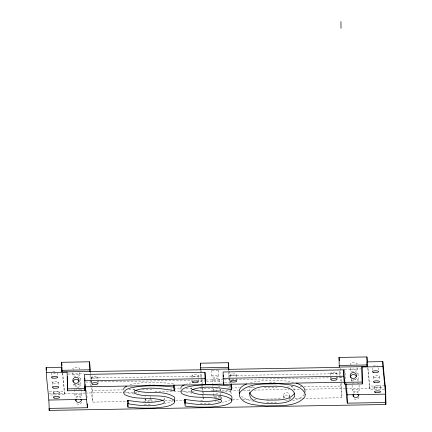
<?xml version="1.0" encoding="UTF-8"?>
<svg xmlns="http://www.w3.org/2000/svg" width="432" height="432" viewBox="0 0 432 432"><rect width="100%" height="100%" fill="white"/><g stroke="black" fill="none" stroke-linecap="round" stroke-linejoin="round"><path stroke-width="0.32" stroke-dasharray="2.16 1.62" d="M249.566 391.214C249.512 388.859 251.462 387.002 253.471 386.078M163.528 400.064L164.457 398.677L163.712 397.456M220.72 399.06L221.654 397.672L220.903 396.452M304.252 394.362C301.687 398.288 296.638 399.454 292.405 400.685M173.221 400.621L171.115 401.701L164.414 403.531M230.418 399.622L228.312 400.702L222.226 402.392M185.447 384.383L190.858 382.887M250.355 382.784C264.454 379.555 279.466 379.312 293.625 382.363M129.902 384.788C144.266 381.256 159.316 382.336 173.891 383.74M148.851 385.02L154.742 385.015M269.465 382.855L276.248 382.822M276.556 402.538L266.711 402.619M200.173 381.731L204.536 381.564M210.055 403.672L199.406 403.736M67.991 374.053L83.419 373.783M344.72 373.064L344.682 369.203L361.454 368.912M90.099 375.343L90.126 378.016L200.902 376.072L201.69 384.107M228.776 372.244L228.809 375.586L339.584 373.642L339.714 374.981M85.52 382.104L92.929 381.974M96.968 381.904L191.916 380.241M196.625 380.16L205.384 380.003M206.053 379.993L223.56 379.685M224.235 379.674L331.976 377.784M336.015 377.714L342.749 377.595M91.849 385.09L92.372 390.415L123.385 389.869M128.779 389.777L134.843 389.669M142.263 389.54L153.722 389.34M169.906 389.054L181.364 388.854M186.084 388.773L192.154 388.665M200.243 388.525L215.077 388.265M227.21 388.049L239.344 387.839M248.783 387.671L255.528 387.553M264.292 387.401L277.101 387.175M287.215 387.002L294.629 386.872M300.024 386.775L303.394 386.716M304.069 386.705L341.825 386.041L341.944 397.742L305.019 398.39M49.464 391.667L64.508 391.403L64.546 394.745L48.843 395.021M367.708 364.878L369.787 386.057L384.178 385.803M49.005 393.687L84.764 393.061M85.439 393.05L138.742 392.116M154.937 391.829L179.901 391.392M180.571 391.381L195.415 391.122M210.935 390.852L238.599 390.366M243.319 390.285L250.744 390.155M254.113 390.096L289.202 389.48M293.247 389.41L299.997 389.291M305.392 389.194L345.2 388.498M345.875 388.487L383.659 387.823M221.119 391.5L231.088 391.327L231.115 393.898M367.713 367.924L369.819 389.399L385.517 389.124M90.326 380.025L92.491 402.111L128.072 401.49M143.516 401.22L156.271 400.993M164.997 400.842L173.054 400.702M175.738 400.653L184.464 400.502M200.578 400.216L203.261 400.172L203.229 396.959M232.519 399.659L239.9 399.53M242.584 399.481L250.641 399.341M254 399.281L257.359 399.222M266.755 399.06L281.524 398.801M288.911 398.671L291.595 398.623M294.953 398.563L304.349 398.401M150.244 404.779L142.852 404.757M206.41 381.494L222.178 381.915M224.721 382.147L231.082 382.741M191.846 393.158L184.669 391.775L181.85 390.29M134.033 394.092L127.472 392.774L125.221 391.592M253.773 401.333C249.005 400.237 243.594 399.087 240.413 395.026M290.893 385.922L292.966 387.38L294.289 389.102L294.872 391.084M191.727 388.989L191.063 387.833L191.084 389.837M134.53 389.993L133.866 388.838L133.882 390.172M344.682 369.203L345.843 381.024M340.065 368.075L341.825 386.041M339.779 375.651L340.303 381.008M340.567 383.686L341.944 397.742M289.489 395.318L289.613 396.571M283.559 395.42L283.808 397.931M229.133 371.363L229.716 377.352M229.781 378.016L229.981 380.014M230.045 380.678L230.305 383.341M228.55 369.911L228.663 371.077M228.809 375.586L229.597 383.616M229.927 386.964L230.65 394.33M220.336 398.412L220.147 396.533A2.965 2.84 -5.6 0 1 219.769 397.958M201.091 370.521L201.809 377.838M201.874 378.508L202.392 383.832M202.457 384.496L202.657 386.489M202.721 387.158L203.045 390.485M200.637 370.402L200.902 376.072M201.755 384.777L202.279 390.128M202.343 390.798L202.608 393.476M202.673 394.146L202.867 396.155M202.932 396.824L203.261 400.172M150.871 398.374L151.054 400.259M145.001 399.109L145.125 400.361M90.677 373.113L91.589 382.428M90.126 378.016L90.261 379.355M85.342 379.669L85.984 386.235M86.373 390.172L86.567 392.143M86.951 396.079L87.08 397.397M62.694 372.875L64.508 391.403M62.44 373.275L64.546 394.745M380.565 386.694L380.603 390.458M379.577 376.655L379.62 380.414M378.605 367.87L378.632 370.375M374.285 386.807L374.323 390.566M373.297 376.763L373.329 379.901M372.33 367.978L372.352 370.483M369.787 386.057L369.819 389.399M359.084 385.063L359.143 390.415M358.09 373.691L358.155 380.371M357.145 367.659L357.172 370.332M352.107 385.187L352.161 390.533M351.167 379.161L351.178 380.495M350.168 367.783L350.195 370.456M339.557 370.969L339.584 373.642M336.955 373.005L337.019 379.355M330.674 373.113L330.712 376.925M330.718 377.557L330.739 379.463M236.65 374.76L236.687 378.572M236.693 379.21L236.714 381.11M230.369 374.873L230.396 377.411M221.654 397.672L221.665 399.011M220.423 389.502L220.493 396.187M219.44 379.463L219.483 383.47M218.462 370.089L218.522 376.105M213.446 389.626L213.516 396.306M212.463 379.582L212.517 384.934M211.486 370.213L211.545 376.229M203.175 391.813L203.224 396.317M198.272 375.435L198.31 379.247M198.315 379.879L198.337 381.785M191.992 375.543L192.056 381.893M164.457 398.677L164.473 400.01M97.967 377.19L98.015 382.271M92.372 390.415L92.491 402.111M91.687 377.303L91.751 383.654M81.713 389.259L81.778 395.275M80.725 378.551L80.789 385.236M79.78 372.519L79.807 375.192M74.736 389.378L74.801 395.399M73.802 384.021L73.813 385.355M72.803 372.643L72.83 375.316M59.589 392.321L59.627 396.079M58.601 382.282L58.655 387.293M57.623 372.865L57.672 377.255M53.309 392.429L53.352 396.819M52.326 382.39L52.375 387.401M51.343 372.978L51.392 377.363M79.169 382.995A3.143 3.008 -5.6 0 1 73.424 383.821M356.53 378.135A3.143 3.008 -5.6 0 1 350.789 378.961M55.377 373.151A3.143 0.907 -0.6 0 1 53.752 373.183M52.834 371.542A3.143 0.907 -0.6 0 1 55.971 371.482M80.757 389.318A3.488 1.004 -0.6 0 1 75.821 389.405M77.22 387.698A3.488 1.004 -0.6 0 1 79.029 387.666M78.894 377.708A3.488 1.004 -0.6 0 1 79.769 379.274M73.85 369.322A3.488 1.004 -0.6 0 1 73.715 367.902A3.488 1.004 -0.6 0 1 78.646 367.816A3.488 1.004 -0.6 0 1 78.786 369.236M219.332 388.811A3.488 1.004 -0.6 0 1 218.5 390.447A3.488 1.004 -0.6 0 1 213.467 389.713A3.488 1.004 -0.6 0 1 217.744 388.579M218.036 369.932A3.488 1.004 -0.6 0 1 214.607 370.483A3.488 1.004 -0.6 0 1 211.621 369.803M220.401 396.446A3.488 1.004 -0.6 0 1 215.762 397.197A3.488 1.004 -0.6 0 1 213.932 395.798M219.51 386.143A3.488 1.004 -0.6 0 1 218.554 386.872M212.674 386.527A3.488 1.004 -0.6 0 1 213.484 385.538M352.512 383.341A3.488 1.004 -0.6 0 1 353.754 382.952M357.242 382.892A3.488 1.004 -0.6 0 1 358.927 383.47M356.26 372.848A3.488 1.004 -0.6 0 1 357.669 374.198M351.216 364.462A3.488 1.004 -0.6 0 1 351.076 363.042A3.488 1.004 -0.6 0 1 356.011 362.956A3.488 1.004 -0.6 0 1 356.152 364.376M352.269 381.186A3.488 1.004 -0.6 0 1 352.35 379.706A3.488 1.004 -0.6 0 1 357.469 379.809A3.488 1.004 -0.6 0 1 356.497 381.272M373.172 366.071A3.143 0.907 -0.6 0 1 378.13 366.169M81.621 402.208A2.965 2.84 -5.6 0 1 75.892 402.311M75.967 398.142A2.965 2.84 -5.6 0 1 81.103 398.05M150.946 399.524A2.965 2.84 -5.6 0 1 150.962 400.993M145.233 401.096A2.965 2.84 -5.6 0 1 145.508 398.936M150.395 396.333A2.965 2.84 -5.6 0 1 150.714 398.482M149.958 399.773A2.965 2.84 -5.6 0 1 145.287 399.265M144.968 397.116A2.965 2.84 -5.6 0 1 145.26 396.425M219.548 401.069A2.965 2.84 -5.6 0 1 215.352 401.139M215.314 397.121A2.965 2.84 -5.6 0 1 216.632 396.365M218.171 396.338A2.965 2.84 -5.6 0 1 220.288 398.309M289.645 398.563A2.965 2.84 -5.6 0 1 288.889 399.854M288.279 400.313A2.965 2.84 -5.6 0 1 287.566 400.61M286.799 400.718A2.965 2.84 -5.6 0 1 285.314 400.367M283.916 398.666A2.965 2.84 -5.6 0 1 289.327 396.414M358.987 397.348A2.965 2.84 -5.6 0 1 353.257 397.451M353.333 393.282A2.965 2.84 -5.6 0 1 358.468 393.19M285.066 397.856A2.965 2.84 -5.6 0 1 283.943 393.995A2.965 2.84 -5.6 0 1 287.982 392.882A2.965 2.84 -5.6 0 1 289.105 396.743M216.443 399.341A2.965 2.84 -5.6 0 1 215.725 399.071M214.326 397.37A2.965 2.84 -5.6 0 1 214.31 395.901M215.676 394.151A2.965 2.84 -5.6 0 1 219.262 394.54M331.657 373.739A3.143 0.907 -0.6 0 0 336.868 373.243A3.143 0.907 -0.6 0 0 332.915 372.2A3.143 0.907 -0.6 0 0 331.657 373.739M231.352 375.494A3.143 0.907 -0.6 0 0 236.563 374.998A3.143 0.907 -0.6 0 0 232.61 373.961A3.143 0.907 -0.6 0 0 231.352 375.494M192.974 376.169A3.143 0.907 -0.6 0 0 198.185 375.673A3.143 0.907 -0.6 0 0 194.233 374.63A3.143 0.907 -0.6 0 0 192.974 376.169M92.669 377.924A3.143 0.907 -0.6 0 0 97.88 377.428A3.143 0.907 -0.6 0 0 93.928 376.391A3.143 0.907 -0.6 0 0 92.669 377.924M53.303 383.011A3.143 0.907 -0.6 0 0 58.52 382.514A3.143 0.907 -0.6 0 0 54.567 381.478A3.143 0.907 -0.6 0 0 53.303 383.011M54.292 393.055A3.143 0.907 -0.6 0 0 59.503 392.553A3.143 0.907 -0.6 0 0 55.55 391.516A3.143 0.907 -0.6 0 0 54.292 393.055M75.892 396.09A3.488 1.004 -0.6 0 0 81.68 395.534A3.488 1.004 -0.6 0 0 77.29 394.384A3.488 1.004 -0.6 0 0 75.892 396.09M74.903 386.046A3.488 1.004 -0.6 0 0 80.698 385.495A3.488 1.004 -0.6 0 0 76.307 384.34A3.488 1.004 -0.6 0 0 74.903 386.046M73.921 376.007A3.488 1.004 -0.6 0 0 79.715 375.457A3.488 1.004 -0.6 0 0 75.319 374.301A3.488 1.004 -0.6 0 0 73.921 376.007M213.554 380.273A3.488 1.004 -0.6 0 0 219.348 379.723A3.488 1.004 -0.6 0 0 214.952 378.567A3.488 1.004 -0.6 0 0 213.554 380.273M212.636 376.92A3.488 1.004 -0.6 0 0 218.43 376.369A3.488 1.004 -0.6 0 0 214.04 375.214A3.488 1.004 -0.6 0 0 212.636 376.92M351.286 371.147A3.488 1.004 -0.6 0 0 357.08 370.597A3.488 1.004 -0.6 0 0 352.685 369.441A3.488 1.004 -0.6 0 0 351.286 371.147M375.268 387.428A3.143 0.907 -0.6 0 0 380.479 386.932A3.143 0.907 -0.6 0 0 376.526 385.889A3.143 0.907 -0.6 0 0 375.268 387.428M374.279 377.39A3.143 0.907 -0.6 0 0 379.496 376.893A3.143 0.907 -0.6 0 0 375.543 375.851A3.143 0.907 -0.6 0 0 374.279 377.39M353.257 391.23A3.488 1.004 -0.6 0 0 359.046 390.674A3.488 1.004 -0.6 0 0 354.656 389.518A3.488 1.004 -0.6 0 0 353.257 391.23"/><path stroke-width="0.65" d="M85.066 386.786L84.478 380.765L84.413 374.414L204.952 372.298L205.556 378.427L205.61 384.674L85.066 386.786L85.055 384.55M223.749 384.356L223.16 378.335L223.096 371.984L343.634 369.868L344.234 375.997L344.293 382.244L223.749 384.356L223.738 382.12M305.03 392.186C305.737 387.126 300.089 384.318 296.033 383.027M135.113 390.29C147.506 394.94 162.983 389.329 174.317 397.013L174.755 398.191L174.469 402.791C169.403 407.268 161.876 407.084 155.509 407.916C146.318 408.37 137.084 408.159 127.937 407.122L127.564 400.361C139.142 402.127 151.519 403.92 162.907 400.291M192.31 389.286C204.703 393.935 220.174 388.325 231.514 396.014L231.952 397.186L231.665 401.792C226.595 406.264 219.067 406.085 212.706 406.912C203.515 407.365 194.281 407.155 185.128 406.123L184.761 399.357C196.339 401.128 208.71 402.921 220.104 399.287M123.584 389.464L123.908 388.206L126.641 386.073M180.781 388.46L181.1 387.207L182.315 385.949L184.34 384.777M294.673 393.077C289.116 401.447 276.809 399.697 268.051 400.162C261.733 399.487 252.191 399.53 249.653 392.38M246.726 383.929L243.653 385.317L241.024 387.304L239.512 389.567L239.177 392.062L239.598 393.325M228.933 369.365L228.28 362.713L200.372 363.199L200.578 369.819L61.895 371.914L61.657 362.286L89.564 361.8L90.612 372.449M228.28 362.713L228.49 369.333L339.26 367.389L339.017 357.426L366.93 356.94L367.448 362.232M339.26 367.054L367.168 366.568L367.124 361.886L382.822 361.611L385.517 389.124L385.484 385.781L385.684 387.79L385.852 404.498L49.178 410.4C49.248 396.047 46.327 381.856 46.148 367.513L61.846 367.238L61.895 371.914M61.738 370.31L89.645 369.819L89.807 371.428M200.421 367.88L228.328 367.389M339.104 365.45L367.011 364.959L367.168 366.568M200.578 369.484L228.49 368.998M46.197 372.524L67.133 372.157L67.489 390.776L84.931 390.474L84.893 386.618M344.299 382.012L344.644 382.007L344.839 384.248L362.281 383.94L361.94 366.995L382.871 366.628L385.571 394.135L385.852 404.498M84.478 380.765L205.016 378.648L205.61 384.674M223.16 378.335L343.699 376.218L344.293 382.244M85.077 386.554L84.726 386.559L84.931 390.474M205.616 384.442L223.76 384.124M344.65 382.336L362.097 382.034M67.3 388.87L84.748 388.562M174.004 384.934L174.274 390.663C161.428 388.676 147.388 386.159 134.811 390.701L133.898 392.18L134.568 393.331C147.015 398.574 162.842 392.499 174.355 400.356L174.787 401.533M231.201 383.929L231.471 389.659C218.624 387.677 204.584 385.155 192.008 389.696L191.095 391.176L191.759 392.332C204.212 397.575 220.034 391.5 231.547 399.357L231.984 400.529M48.897 400.037L86.632 399.373M346.097 383.648L347.193 394.81L385.571 394.135M127.602 403.704C139.379 405.481 152.032 407.376 163.561 403.407L164.489 402.019L163.744 400.799C151.351 396.036 136.712 400.864 124.691 394.637L123.617 392.807L123.941 391.549C127.44 387.709 133.164 387.493 137.943 386.543C149.904 385.29 161.989 385.717 173.923 387.083L174.274 390.663M184.793 402.7C196.571 404.476 209.223 406.372 220.757 402.403L221.686 401.015L220.941 399.794C208.548 395.032 193.909 399.865 181.883 393.633L180.814 391.802L181.138 390.55C184.631 386.705 190.355 386.489 195.14 385.544C207.101 384.291 219.186 384.712 231.12 386.084L231.471 389.659M48.983 408.391L87.361 407.722L87.318 403.861M345.411 384.129L347.279 403.164L385.657 402.494M361.94 366.995L362.281 383.94M339.017 357.426L339.347 360.752M223.398 375.046L223.576 376.882M200.372 363.199L200.632 365.861M184.761 399.357L185.112 404.114M127.564 400.361L127.678 401.501M84.775 378.086L84.893 379.312M85.298 386.71L87.361 407.722M61.657 362.286L61.981 365.596M46.148 367.513L46.408 370.197M382.822 361.611L382.871 366.628M366.93 356.94L367.011 364.959M347.193 394.81L347.279 403.164M344.812 381.575L344.839 384.248M340.945 21.6L341.015 28.285M343.634 369.868L343.699 376.218M231.098 384.075L231.12 386.084M204.952 372.298L205.016 378.648M185.512 399.346L185.544 402.689M173.902 385.079L173.923 387.083M128.315 400.351L128.353 403.693M127.91 404.449L127.937 407.122M89.564 361.8L89.645 369.819M67.343 376.742L67.489 390.776M49.162 409.061L49.178 410.4M73.084 381.542A3.143 3.008 -5.6 0 1 79.153 381.44M350.352 377.465A3.143 3.008 -5.6 0 1 356.513 376.58M81.518 399.465A2.965 2.84 -5.6 0 1 78.581 402.359A2.965 2.84 -5.6 0 1 75.584 399.568M358.879 394.605A2.965 2.84 -5.6 0 1 355.946 397.499A2.965 2.84 -5.6 0 1 352.949 394.708M75.875 400.842A2.965 2.84 -5.6 0 1 76.631 399.551M80.822 399.481A2.965 2.84 -5.6 0 1 81.302 400.059M353.149 396.716A2.965 2.84 -5.6 0 1 353.997 394.691M357.572 394.178A2.965 2.84 -5.6 0 1 358.668 395.199M249.728 393.228C248.94 402.392 261.565 403.018 268.083 403.504C276.842 403.04 289.148 404.789 294.705 396.419C295.542 387.218 282.776 386.732 276.28 386.165C267.543 386.618 255.301 384.971 249.728 393.228M305.23 394.249L304.9 396.803C296.228 407.673 278.473 405.238 266.085 405.956C257.067 404.811 243.027 405.664 239.215 395.404L239.544 392.909C247.936 382.039 266.171 384.404 278.365 383.702C287.377 384.82 301.423 383.999 305.23 394.249M331.722 380.09A3.143 0.907 -0.6 0 0 336.933 379.593A3.143 0.907 -0.6 0 0 332.98 378.551A3.143 0.907 -0.6 0 0 331.722 380.09M231.417 381.845A3.143 0.907 -0.6 0 0 236.628 381.348A3.143 0.907 -0.6 0 0 232.675 380.311A3.143 0.907 -0.6 0 0 231.417 381.845M193.039 382.52A3.143 0.907 -0.6 0 0 198.25 382.023A3.143 0.907 -0.6 0 0 194.297 380.981A3.143 0.907 -0.6 0 0 193.039 382.52M92.734 384.275A3.143 0.907 -0.6 0 0 97.945 383.778A3.143 0.907 -0.6 0 0 93.992 382.741A3.143 0.907 -0.6 0 0 92.734 384.275M74.396 382.995A3.143 3.008 -5.6 0 0 79.078 380.306A3.143 3.008 -5.6 0 0 74.342 377.784A3.143 3.008 -5.6 0 0 74.396 382.995M351.761 378.135A3.143 3.008 -5.6 0 0 356.443 375.446A3.143 3.008 -5.6 0 0 351.707 372.924A3.143 3.008 -5.6 0 0 351.761 378.135M52.375 377.984A3.143 0.907 -0.6 0 0 57.586 377.487A3.143 0.907 -0.6 0 0 53.633 376.45A3.143 0.907 -0.6 0 0 52.375 377.984M53.357 388.028A3.143 0.907 -0.6 0 0 58.568 387.531A3.143 0.907 -0.6 0 0 54.616 386.489A3.143 0.907 -0.6 0 0 53.357 388.028M54.34 398.066A3.143 0.907 -0.6 0 0 59.557 397.57A3.143 0.907 -0.6 0 0 55.598 396.527A3.143 0.907 -0.6 0 0 54.34 398.066M375.316 392.44A3.143 0.907 -0.6 0 0 380.533 391.943A3.143 0.907 -0.6 0 0 376.574 390.906A3.143 0.907 -0.6 0 0 375.316 392.44M374.333 382.401A3.143 0.907 -0.6 0 0 379.544 381.904A3.143 0.907 -0.6 0 0 375.592 380.862A3.143 0.907 -0.6 0 0 374.333 382.401M373.351 372.362A3.143 0.907 -0.6 0 0 378.562 371.866A3.143 0.907 -0.6 0 0 374.609 370.823A3.143 0.907 -0.6 0 0 373.351 372.362"/></g></svg>
